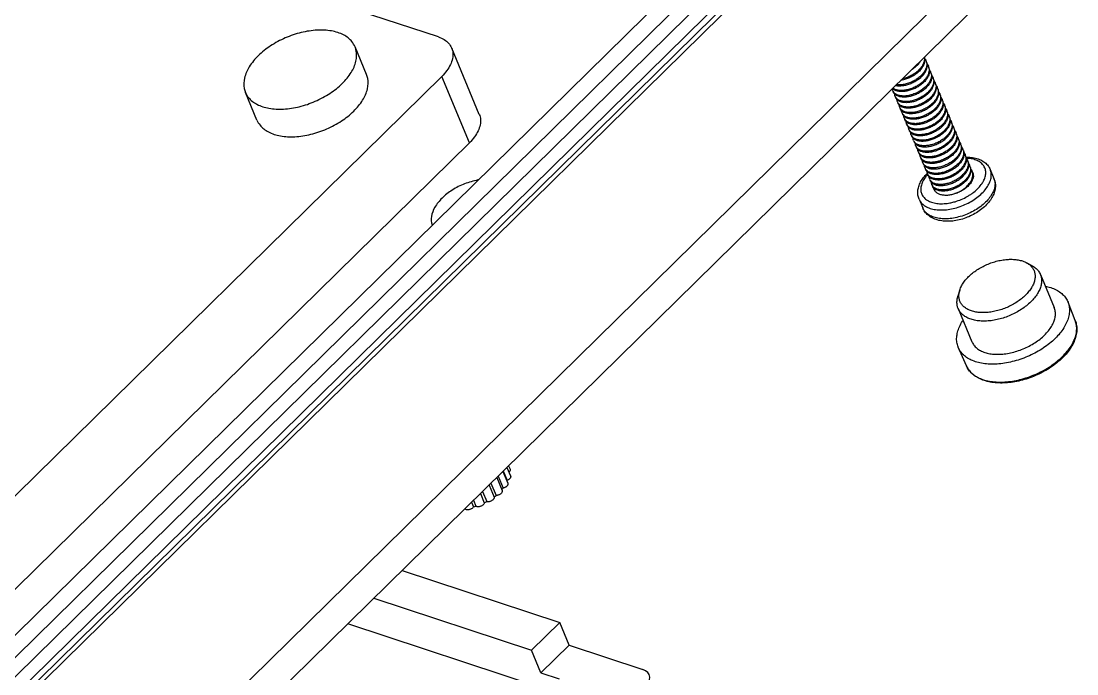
# Model space of a CAD drawing. Header units: millimetres. Extents: x 1786 to 2940, y -3417 to -1928.
# Drawn here: x 1978.8 to 2042.8, y -2858.8 to -2819.2 of the extents above; entities that cross this region are included whole.
import ezdxf

# ---------------------------------------------------------------- set-up
doc = ezdxf.new("R2010")
doc.units = ezdxf.units.MM

# ---------------------------------------------------------------- blocks, each defined once
blk = doc.blocks.new('*u7')
at = {"color": 7, "linetype": 'Continuous'}
for p, q in [((104.122, 35.539, 0), (-15.065, -81.684, 0)), ((105.253, 35.148, 0), (-13.91, -82.051, 0)), ((105.669, 34.239, 0), (-13.494, -82.96, 0)), ((-12.574, -83.264, 0), (106.59, 33.936, 0)), ((-12.4, -83.643, 0), (106.764, 33.557, 0)), ((107.088, 33.443, 0), (-12.067, -83.748, 0)), ((110.844, 23.586, 0), (-8.048, -93.346, 0)), ((67.854, 12.152, 0), (35.792, 22.735, 0)), ((110.773, 20.788, 0), (-8.119, -96.145, 0)), ((63.012, 9.619, 0), (62.237, 11.482, 0)), ((70.612, 6.926, 0), (68.751, 11.398, 0)), ((-7.853, -65.194, 0), (68.08, 9.488, 0)), ((69.941, 5.016, 0), (68.08, 9.488, 0)), ((55.626, 6.546, 0), (54.851, 8.41, 0)), ((98.477, 8.512, 0), (98.508, 8.438, 0)), ((98.632, 8.14, 0), (98.663, 8.065, 0)), ((98.787, 7.767, 0), (98.818, 7.693, 0)), ((98.942, 7.394, 0), (98.973, 7.32, 0)), ((99.097, 7.022, 0), (99.128, 6.947, 0)), ((99.252, 6.649, 0), (99.283, 6.575, 0)), ((99.407, 6.276, 0), (99.438, 6.202, 0)), ((99.562, 5.904, 0), (99.593, 5.829, 0)), ((-5.993, -69.666, 0), (69.941, 5.016, 0)), ((99.717, 5.531, 0), (99.748, 5.457, 0)), ((99.872, 5.158, 0), (99.903, 5.084, 0)), ((100.027, 4.786, 0), (100.058, 4.711, 0)), ((100.182, 4.413, 0), (100.213, 4.339, 0)), ((100.337, 4.04, 0), (100.368, 3.966, 0)), ((100.492, 3.668, 0), (100.523, 3.593, 0)), ((100.647, 3.295, 0), (100.678, 3.22, 0)), ((100.802, 2.922, 0), (100.833, 2.848, 0)), ((103.821, 3.085, 0), (103.864, 2.983, 0)), ((105.042, 3.211, 0), (105.29, 2.614, 0)), ((100.957, 2.55, 0), (100.988, 2.475, 0)), ((101.112, 2.177, 0), (101.144, 2.102, 0)), ((100.241, 1.213, 0), (100.489, 0.617, 0)), ((107.208, -2.959, 0), (107.466, -3.068, 0)), ((107.466, -3.068, 0), (107.84, -3.265, 0)), ((108.419, -3.866, 0), (109.349, -6.102, 0)), ((102.985, -4.932, 0), (102.861, -5.336, 0)), ((102.879, -6.17, 0), (103.809, -8.406, 0)), ((110.768, -6.984, 0), (110.284, -5.745, 0)), ((103.435, -10.034, 0), (102.898, -8.818, 0)), ((72.476, -16.878, 0), (72.718, -17.459, 0)), ((72.582, -16.774, 0), (72.679, -17.006, 0)), ((71.784, -17.559, 0), (72.15, -18.44, 0)), ((71.877, -17.468, 0), (72.213, -18.277, 0)), ((72.201, -17.149, 0), (72.535, -17.953, 0)), ((72.226, -17.124, 0), (72.489, -17.755, 0)), ((71.265, -18.069, 0), (71.602, -18.878, 0)), ((71.393, -17.944, 0), (71.737, -18.772, 0)), ((70.221, -19.096, 0), (70.387, -19.495, 0)), ((70.682, -18.642, 0), (70.945, -19.274, 0)), ((70.822, -18.505, 0), (71.108, -19.191, 0)), ((70.082, -19.232, 0), (70.213, -19.546, 0)), ((65.403, -23.834, 0), (76.036, -27.344, 0)), ((63.498, -25.708, 0), (74.131, -29.218, 0)), ((74.803, -31.741, 0), (61.746, -27.431, 0)), ((74.131, -29.218, 0), (76.036, -27.344, 0)), ((76.659, -28.865, 0), (76.036, -27.344, 0)), ((74.754, -30.739, 0), (76.659, -28.865, 0)), ((76.659, -28.865, 0), (81.623, -30.504, 0)), ((74.754, -30.739, 0), (74.131, -29.218, 0)), ((74.754, -30.739, 0), (75.983, -31.144, 0))]:
    blk.add_line(p, q, dxfattribs=at)
for centre, radius, start, end in [((100.052, 10.611, 0), 0.59, 6.10743, 17.96377), ((100.178, 10.314, 0), 0.587, 14.68069, 22.5344), ((100.178, 10.314, 0), 0.587, 10.62865, 14.68649), ((100.338, 9.943, 0), 0.582, 14.62184, 22.52018), ((100.362, 9.866, 0), 0.59, 6.08035, 22.50815), ((100.489, 9.568, 0), 0.587, 14.67925, 22.5344), ((100.488, 9.568, 0), 0.587, 10.62865, 14.68505), ((100.517, 9.493, 0), 0.59, 6.08035, 22.50815), ((100.644, 9.196, 0), 0.587, 14.6818, 22.5344), ((100.643, 9.196, 0), 0.587, 10.62865, 14.6876), ((100.671, 9.12, 0), 0.591, 6.04161, 22.49698), ((100.799, 8.823, 0), 0.587, 10.62865, 22.53438), ((100.83, 8.748, 0), 0.587, 7.08913, 22.54005), ((100.961, 8.454, 0), 0.579, 14.60245, 22.53905), ((100.98, 8.375, 0), 0.592, 6.00356, 22.47123), ((98.869, 8.675, 0), 0.425, 202.48236, 210.38121), ((98.867, 8.674, 0), 0.422, 210.41592, 213.09979), ((99.024, 8.302, 0), 0.425, 202.48236, 210.38121), ((99.022, 8.301, 0), 0.422, 210.41591, 213.09779), ((101.109, 8.078, 0), 0.587, 10.62864, 22.53438), ((101.135, 8.002, 0), 0.592, 6.00401, 22.46932), ((101.264, 7.705, 0), 0.587, 10.62864, 22.53438), ((101.29, 7.629, 0), 0.592, 6.00459, 22.46744), ((99.179, 7.93, 0), 0.425, 202.48236, 210.38121), ((99.177, 7.928, 0), 0.422, 210.41585, 213.08621), ((99.334, 7.557, 0), 0.425, 202.48236, 210.38121), ((99.332, 7.556, 0), 0.422, 210.4159, 213.09602), ((101.419, 7.332, 0), 0.587, 10.62863, 22.53436), ((101.446, 7.257, 0), 0.591, 7.16725, 22.46869), ((101.589, 6.965, 0), 0.571, 14.54567, 22.59574), ((99.49, 7.184, 0), 0.425, 202.48236, 210.38121), ((99.487, 7.183, 0), 0.422, 210.4159, 213.09602), ((99.645, 6.811, 0), 0.425, 202.48236, 210.38121), ((99.642, 6.81, 0), 0.422, 210.41581, 213.07873), ((101.6, 6.884, 0), 0.592, 6.00989, 22.45703), ((101.729, 6.587, 0), 0.587, 10.62863, 22.53435), ((101.755, 6.511, 0), 0.592, 6.01108, 22.45525), ((101.884, 6.214, 0), 0.587, 10.62863, 22.53435), ((99.8, 6.439, 0), 0.425, 202.48236, 210.38121), ((99.797, 6.438, 0), 0.422, 210.41574, 213.06642), ((99.955, 6.066, 0), 0.425, 202.48236, 210.38121), ((99.952, 6.065, 0), 0.422, 210.41573, 213.06374), ((101.911, 6.139, 0), 0.591, 6.01233, 22.45349), ((102.039, 5.842, 0), 0.587, 14.67925, 22.5344), ((102.039, 5.842, 0), 0.587, 10.62865, 14.68505), ((102.064, 5.766, 0), 0.593, 6.01043, 22.46568), ((102.194, 5.469, 0), 0.587, 14.62903, 22.51581), ((100.11, 5.693, 0), 0.425, 202.48236, 210.38121), ((100.107, 5.692, 0), 0.422, 210.41571, 213.06103), ((100.265, 5.321, 0), 0.425, 202.48236, 210.38121), ((100.262, 5.32, 0), 0.422, 210.4157, 213.0586), ((102.189, 5.468, 0), 0.592, 9.49958, 14.64021), ((102.222, 5.394, 0), 0.59, 6.06281, 22.47002), ((102.349, 5.096, 0), 0.587, 10.62862, 22.53435), ((102.377, 5.021, 0), 0.59, 6.07232, 22.4738), ((100.42, 4.948, 0), 0.425, 202.48236, 210.38121), ((100.417, 4.947, 0), 0.422, 210.41569, 213.05574), ((100.575, 4.575, 0), 0.425, 202.48236, 210.38121), ((100.572, 4.574, 0), 0.422, 210.41568, 213.05562), ((102.504, 4.724, 0), 0.587, 10.62863, 22.53435), ((102.532, 4.648, 0), 0.59, 6.08203, 22.47792), ((102.659, 4.351, 0), 0.587, 10.62863, 22.53435), ((100.73, 4.203, 0), 0.425, 202.48236, 210.38121), ((100.727, 4.202, 0), 0.422, 210.41569, 213.05587), ((100.885, 3.83, 0), 0.425, 202.48236, 210.38121), ((100.883, 3.829, 0), 0.422, 210.41569, 213.05652), ((102.815, 3.979, 0), 0.586, 14.6209, 22.50818), ((102.805, 3.976, 0), 0.596, 8.53499, 14.63454), ((102.844, 3.903, 0), 0.589, 6.12312, 22.49795), ((102.969, 3.606, 0), 0.587, 10.62863, 22.53436), ((101.04, 3.457, 0), 0.425, 202.48236, 210.38121), ((101.038, 3.456, 0), 0.422, 210.41572, 213.06271), ((101.23, 3.093, 0), 0.461, 180.71044, 188.662), ((101.207, 3.09, 0), 0.438, 188.74707, 197.35433), ((102.928, 0.803, 0), 3.03, 134.78685, 135.10936), ((101.205, 3.089, 0), 0.435, 197.34862, 202.50004), ((101.195, 3.085, 0), 0.425, 202.48236, 210.38121), ((102.675, 1.179, 0), 2.509, 137.63573, 137.82319), ((101.193, 3.084, 0), 0.422, 210.41573, 213.06374), ((103.124, 3.233, 0), 0.587, 10.62863, 22.53436), ((103.154, 3.158, 0), 0.588, 6.52929, 22.50434), ((101.35, 2.712, 0), 0.425, 202.48236, 210.38121), ((101.348, 2.711, 0), 0.422, 210.41574, 213.06516), ((101.505, 2.339, 0), 0.425, 202.48236, 210.38121), ((104.463, 2.269, 0), 0.896, 15.00291, 22.65808), ((101.503, 2.338, 0), 0.422, 210.4159, 213.09602), ((101.665, 1.969, 0), 0.431, 190.68998, 195.55925), ((106.579, -6.032, 0), 4.736, 314.52385, 314.73354), ((71.12, -17.318, 0), 1.437, 340.28378, 342.28664), ((70.254, -16.826, 0), 2.438, 320.21319, 323.47371), ((69.14, -15.517, 0), 4.168, 295.65926, 298.17405), ((69.506, -16.073, 0), 3.502, 306.76938, 309.59408), ((69.156, -15.591, 0), 4.093, 284.9573, 287.50269)]:
    blk.add_arc(centre, radius, start, end, dxfattribs=at)
blk.add_ellipse((80.671, -31.441, 0), major_axis=(1.385, 0.576), ratio=0.590017, start_param=-0.971733, end_param=0.598784, dxfattribs=at)
for points, start_tangent, end_tangent in [([(62.236, 11.481, 0), (62.028, 11.832, 0), (61.463, 12.284, 0), (60.652, 12.552, 0), (59.682, 12.606, 0), (58.607, 12.445, 0), (57.538, 12.083, 0), (56.543, 11.546, 0), (55.713, 10.88, 0)], (-0.38597, 0.922512), (-0.712957, -0.701208)), ([(67.854, 12.152, 0), (68.244, 11.972, 0), (68.542, 11.725, 0), (68.741, 11.421, 0), (68.751, 11.398, 0)], (0.950338, -0.311221), (0.383213, -0.92366)), ([(61.375, 9.011, 0), (61.975, 9.752, 0), (62.299, 10.512, 0), (62.317, 11.22, 0), (62.236, 11.481, 0)], (0.712957, 0.701208), (-0.38597, 0.922512)), ([(68.751, 11.398, 0), (68.831, 11.071, 0), (68.803, 10.687, 0), (68.664, 10.285, 0), (68.421, 9.88, 0), (68.08, 9.488, 0)], (0.383213, -0.92366), (-0.710563, -0.703634)), ([(55.713, 10.88, 0), (55.113, 10.139, 0), (54.789, 9.38, 0), (54.771, 8.672, 0), (54.852, 8.41, 0)], (-0.712957, -0.701208), (0.38597, -0.922512)), ([(100.602, 10.783, 0), (100.606, 10.597, 0), (100.553, 10.389, 0), (100.443, 10.178, 0), (100.282, 9.974, 0)], (0.165164, -0.986266), (-0.679918, -0.733288)), ([(100.313, 9.899, 0), (100.474, 10.103, 0), (100.585, 10.318, 0), (100.638, 10.529, 0), (100.638, 10.674, 0)], (0.679918, 0.733288), (-0.107632, 0.994191)), ([(100.638, 10.678, 0), (100.691, 10.6, 0), (100.721, 10.539, 0)], (0.620917, -0.783876), (0.383376, -0.923592)), ([(100.282, 9.974, 0), (100.077, 9.783, 0), (99.838, 9.616, 0), (99.574, 9.477, 0), (99.297, 9.373, 0), (99.127, 9.328, 0)], (-0.679918, -0.733288), (-0.976523, -0.215411)), ([(100.158, 10.272, 0), (99.954, 10.082, 0), (99.727, 9.922, 0)], (-0.679918, -0.733288), (-0.85099, -0.525182)), ([(100.158, 10.272, 0), (100.319, 10.476, 0), (100.355, 10.535, 0)], (0.679918, 0.733288), (0.500816, 0.865554)), ([(100.755, 10.422, 0), (100.761, 10.225, 0), (100.708, 10.016, 0), (100.598, 9.806, 0), (100.437, 9.601, 0)], (0.184409, -0.98285), (-0.679918, -0.733288)), ([(100.468, 9.526, 0), (100.634, 9.738, 0), (100.745, 9.959, 0), (100.795, 10.177, 0), (100.792, 10.311, 0)], (0.679918, 0.733288), (-0.123092, 0.992395)), ([(100.901, 10.09, 0), (100.917, 10.008, 0), (100.911, 9.819, 0), (100.854, 9.621, 0), (100.746, 9.422, 0), (100.592, 9.228, 0)], (0.252918, -0.967488), (-0.679918, -0.733288)), ([(100.792, 10.311, 0), (100.78, 10.378, 0), (100.752, 10.464, 0)], (-0.123092, 0.992395), (-0.384377, 0.923176)), ([(100.788, 10.312, 0), (100.869, 10.181, 0), (100.876, 10.166, 0)], (0.631428, -0.775434), (0.38352, -0.923532)), ([(62.15, 7.148, 0), (62.75, 7.89, 0), (63.073, 8.647, 0), (63.092, 9.358, 0), (63.011, 9.618, 0)], (0.712957, 0.701208), (-0.385992, 0.922502)), ([(100.468, 9.526, 0), (100.262, 9.335, 0), (100.016, 9.164, 0), (99.747, 9.024, 0), (99.472, 8.922, 0), (99.199, 8.859, 0), (98.933, 8.836, 0), (98.692, 8.854, 0), (98.651, 8.862, 0)], (-0.679918, -0.733288), (-0.977545, 0.210729)), ([(100.437, 9.601, 0), (100.232, 9.411, 0), (99.993, 9.243, 0), (99.729, 9.104, 0), (99.452, 9, 0), (99.176, 8.935, 0), (98.911, 8.91, 0), (98.71, 8.921, 0)], (-0.679918, -0.733288), (-0.991393, 0.130921)), ([(100.313, 9.899, 0), (100.108, 9.708, 0), (99.863, 9.538, 0), (99.594, 9.398, 0), (99.319, 9.296, 0), (99.047, 9.232, 0), (99.022, 9.228, 0)], (-0.679918, -0.733288), (-0.988901, -0.148577)), ([(100.948, 9.928, 0), (100.947, 9.778, 0), (100.894, 9.569, 0), (100.784, 9.358, 0), (100.623, 9.154, 0)], (0.107079, -0.994251), (-0.679918, -0.733288)), ([(101.066, 9.677, 0), (101.071, 9.479, 0), (101.018, 9.271, 0), (100.908, 9.06, 0), (100.748, 8.856, 0)], (0.184409, -0.98285), (-0.679918, -0.733288)), ([(101.103, 9.556, 0), (101.102, 9.405, 0), (101.049, 9.197, 0), (100.939, 8.986, 0), (100.779, 8.781, 0)], (0.107079, -0.994251), (-0.679918, -0.733288)), ([(101.221, 9.304, 0), (101.226, 9.107, 0), (101.173, 8.898, 0), (101.063, 8.688, 0), (100.903, 8.483, 0)], (0.184409, -0.98285), (-0.679918, -0.733288)), ([(100.949, 9.932, 0), (101.001, 9.855, 0), (101.031, 9.793, 0)], (0.620367, -0.784312), (0.383376, -0.923592)), ([(101.104, 9.56, 0), (101.156, 9.482, 0), (101.186, 9.421, 0)], (0.620367, -0.784312), (0.383376, -0.923592)), ([(54.852, 8.41, 0), (55.059, 8.06, 0), (55.625, 7.608, 0), (56.436, 7.34, 0), (57.406, 7.286, 0), (58.481, 7.447, 0), (59.55, 7.808, 0), (60.545, 8.346, 0), (61.375, 9.011, 0)], (0.38597, -0.922512), (0.712957, 0.701208)), ([(98.477, 8.512, 0), (98.449, 8.613, 0), (98.444, 8.668, 0)], (-0.382784, 0.923838), (-0.032637, 0.999467)), ([(100.623, 9.154, 0), (100.417, 8.963, 0), (100.172, 8.791, 0), (99.902, 8.652, 0), (99.628, 8.55, 0), (99.353, 8.486, 0), (99.087, 8.463, 0), (98.846, 8.482, 0), (98.644, 8.54, 0), (98.486, 8.635, 0), (98.45, 8.667, 0)], (-0.679918, -0.733288), (-0.705842, 0.70837)), ([(100.592, 9.228, 0), (100.388, 9.038, 0), (100.148, 8.87, 0), (99.884, 8.732, 0), (99.607, 8.627, 0), (99.331, 8.562, 0), (99.066, 8.537, 0), (98.826, 8.554, 0), (98.62, 8.612, 0), (98.476, 8.692, 0)], (-0.679918, -0.733288), (-0.799959, 0.600055)), ([(100.748, 8.856, 0), (100.543, 8.665, 0), (100.303, 8.498, 0), (100.039, 8.359, 0), (99.762, 8.255, 0), (99.486, 8.189, 0), (99.221, 8.165, 0), (98.981, 8.182, 0), (98.775, 8.239, 0), (98.614, 8.333, 0), (98.513, 8.443, 0)], (-0.679918, -0.733288), (-0.545994, 0.837789)), ([(100.779, 8.781, 0), (100.572, 8.59, 0), (100.327, 8.419, 0), (100.057, 8.279, 0), (99.783, 8.177, 0), (99.508, 8.113, 0), (99.241, 8.09, 0), (99, 8.109, 0), (98.799, 8.168, 0), (98.64, 8.262, 0), (98.601, 8.298, 0)], (-0.679918, -0.733288), (-0.698284, 0.715821)), ([(100.934, 8.408, 0), (101.093, 8.61, 0), (101.203, 8.821, 0), (101.257, 9.03, 0), (101.258, 9.182, 0)], (0.679918, 0.733288), (-0.106291, 0.994335)), ([(101.376, 8.931, 0), (101.381, 8.734, 0), (101.328, 8.526, 0), (101.218, 8.315, 0), (101.058, 8.11, 0)], (0.184409, -0.98285), (-0.679918, -0.733288)), ([(101.089, 8.036, 0), (101.251, 8.242, 0), (101.36, 8.455, 0), (101.413, 8.666, 0), (101.412, 8.821, 0)], (0.679918, 0.733288), (-0.124357, 0.992238)), ([(101.521, 8.599, 0), (101.538, 8.508, 0), (101.53, 8.32, 0), (101.472, 8.125, 0), (101.364, 7.928, 0), (101.213, 7.738, 0)], (0.252669, -0.967553), (-0.679918, -0.733288)), ([(101.259, 9.187, 0), (101.311, 9.109, 0), (101.341, 9.048, 0)], (0.619579, -0.784934), (0.383376, -0.923592)), ([(101.408, 8.821, 0), (101.494, 8.68, 0), (101.496, 8.675, 0)], (0.630941, -0.77583), (0.383894, -0.923377)), ([(98.601, 8.298, 0), (98.532, 8.389, 0), (98.508, 8.438, 0)], (-0.698284, 0.715821), (-0.382727, 0.923862)), ([(98.632, 8.14, 0), (98.604, 8.241, 0), (98.599, 8.303, 0)], (-0.382784, 0.923838), (-0.01694, 0.999857)), ([(98.756, 7.926, 0), (98.687, 8.017, 0), (98.663, 8.065, 0)], (-0.698289, 0.715816), (-0.382661, 0.923889)), ([(100.903, 8.483, 0), (100.698, 8.293, 0), (100.458, 8.125, 0), (100.194, 7.986, 0), (99.917, 7.882, 0), (99.641, 7.817, 0), (99.376, 7.792, 0), (99.136, 7.809, 0), (98.93, 7.866, 0), (98.769, 7.961, 0), (98.668, 8.071, 0)], (-0.679918, -0.733288), (-0.545965, 0.837808)), ([(98.787, 7.767, 0), (98.759, 7.868, 0), (98.754, 7.93, 0)], (-0.382784, 0.923838), (-0.016991, 0.999856)), ([(100.934, 8.408, 0), (100.728, 8.217, 0), (100.482, 8.046, 0), (100.213, 7.906, 0), (99.938, 7.804, 0), (99.663, 7.741, 0), (99.395, 7.717, 0), (99.154, 7.737, 0), (98.953, 7.795, 0), (98.795, 7.89, 0), (98.756, 7.926, 0)], (-0.679918, -0.733288), (-0.698289, 0.715816)), ([(101.058, 8.11, 0), (100.853, 7.92, 0), (100.613, 7.752, 0), (100.349, 7.614, 0), (100.072, 7.509, 0), (99.796, 7.444, 0), (99.531, 7.419, 0), (99.291, 7.436, 0), (99.085, 7.494, 0), (98.924, 7.588, 0), (98.823, 7.698, 0)], (-0.679918, -0.733288), (-0.545797, 0.837918)), ([(101.089, 8.036, 0), (100.883, 7.845, 0), (100.638, 7.674, 0), (100.37, 7.535, 0), (100.096, 7.433, 0), (99.817, 7.368, 0), (99.548, 7.345, 0), (99.306, 7.365, 0), (99.106, 7.424, 0), (98.949, 7.518, 0), (98.911, 7.553, 0)], (-0.679918, -0.733288), (-0.698249, 0.715855)), ([(101.244, 7.663, 0), (101.403, 7.865, 0), (101.512, 8.073, 0), (101.567, 8.281, 0), (101.569, 8.436, 0)], (0.679918, 0.733288), (-0.105505, 0.994419)), ([(101.686, 8.186, 0), (101.691, 7.989, 0), (101.638, 7.78, 0), (101.529, 7.57, 0), (101.368, 7.365, 0)], (0.184409, -0.98285), (-0.679918, -0.733288)), ([(101.724, 8.064, 0), (101.722, 7.908, 0), (101.667, 7.701, 0), (101.558, 7.493, 0), (101.399, 7.29, 0)], (0.105513, -0.994418), (-0.679918, -0.733288)), ([(101.57, 8.441, 0), (101.621, 8.364, 0), (101.651, 8.303, 0)], (0.618784, -0.785561), (0.383376, -0.923592)), ([(101.725, 8.068, 0), (101.776, 7.991, 0), (101.806, 7.93, 0)], (0.61879, -0.785556), (0.383376, -0.923592)), ([(55.627, 6.547, 0), (55.833, 6.199, 0), (56.403, 5.743, 0), (57.208, 5.477, 0), (58.185, 5.422, 0), (59.253, 5.583, 0), (60.327, 5.946, 0), (61.32, 6.482, 0), (62.15, 7.148, 0)], (0.385992, -0.922502), (0.712957, 0.701208)), ([(98.911, 7.553, 0), (98.841, 7.646, 0), (98.818, 7.693, 0)], (-0.698249, 0.715855), (-0.382349, 0.924018)), ([(98.942, 7.394, 0), (98.914, 7.495, 0), (98.909, 7.557, 0)], (-0.382784, 0.923838), (-0.017073, 0.999854)), ([(99.066, 7.181, 0), (98.999, 7.268, 0), (98.973, 7.32, 0)], (-0.697797, 0.716295), (-0.382784, 0.923838)), ([(101.213, 7.738, 0), (101.008, 7.547, 0), (100.768, 7.38, 0), (100.504, 7.241, 0), (100.227, 7.137, 0), (99.951, 7.071, 0), (99.686, 7.047, 0), (99.446, 7.064, 0), (99.24, 7.121, 0), (99.079, 7.215, 0), (98.979, 7.325, 0)], (-0.679918, -0.733288), (-0.545939, 0.837825)), ([(99.097, 7.022, 0), (99.069, 7.123, 0), (99.064, 7.185, 0)], (-0.382784, 0.923838), (-0.015687, 0.999877)), ([(101.244, 7.663, 0), (101.039, 7.473, 0), (100.799, 7.305, 0), (100.535, 7.166, 0), (100.258, 7.062, 0), (99.982, 6.997, 0), (99.717, 6.972, 0), (99.477, 6.989, 0), (99.271, 7.046, 0), (99.11, 7.141, 0), (99.066, 7.181, 0)], (-0.679918, -0.733288), (-0.697797, 0.716295)), ([(101.368, 7.365, 0), (101.163, 7.175, 0), (100.923, 7.007, 0), (100.659, 6.868, 0), (100.382, 6.764, 0), (100.106, 6.699, 0), (99.841, 6.674, 0), (99.601, 6.691, 0), (99.395, 6.748, 0), (99.234, 6.843, 0), (99.134, 6.953, 0)], (-0.679918, -0.733288), (-0.545939, 0.837825)), ([(101.399, 7.29, 0), (101.194, 7.1, 0), (100.954, 6.932, 0), (100.69, 6.794, 0), (100.413, 6.69, 0), (100.137, 6.624, 0), (99.872, 6.6, 0), (99.632, 6.617, 0), (99.426, 6.674, 0), (99.265, 6.768, 0), (99.221, 6.808, 0)], (-0.679918, -0.733288), (-0.697797, 0.716295)), ([(101.841, 7.813, 0), (101.846, 7.616, 0), (101.793, 7.408, 0), (101.684, 7.197, 0), (101.523, 6.992, 0)], (0.184409, -0.98285), (-0.679918, -0.733288)), ([(101.879, 7.691, 0), (101.877, 7.535, 0), (101.822, 7.329, 0), (101.713, 7.12, 0), (101.554, 6.918, 0)], (0.105523, -0.994417), (-0.679918, -0.733288)), ([(101.996, 7.441, 0), (102.001, 7.243, 0), (101.948, 7.035, 0), (101.839, 6.824, 0), (101.678, 6.62, 0)], (0.184409, -0.98285), (-0.679918, -0.733288)), ([(102.032, 7.331, 0), (102.032, 7.163, 0), (101.978, 6.958, 0), (101.869, 6.748, 0), (101.709, 6.545, 0)], (0.125223, -0.992129), (-0.679918, -0.733288)), ([(101.88, 7.695, 0), (101.931, 7.619, 0), (101.961, 7.557, 0)], (0.618799, -0.785549), (0.383376, -0.923592)), ([(102.029, 7.33, 0), (102.116, 7.185, 0)], (0.630362, -0.776301), (0.384287, -0.923214)), ([(70.612, 6.926, 0), (70.691, 6.599, 0), (70.664, 6.215, 0), (70.525, 5.813, 0), (70.281, 5.408, 0), (69.941, 5.016, 0)], (0.383213, -0.92366), (-0.710563, -0.703634)), ([(99.221, 6.808, 0), (99.154, 6.895, 0), (99.128, 6.947, 0)], (-0.697797, 0.716295), (-0.382784, 0.923838)), ([(99.252, 6.649, 0), (99.224, 6.75, 0), (99.219, 6.813, 0)], (-0.382784, 0.923838), (-0.015687, 0.999877)), ([(99.376, 6.435, 0), (99.306, 6.528, 0), (99.283, 6.575, 0)], (-0.697991, 0.716106), (-0.382218, 0.924072)), ([(101.523, 6.992, 0), (101.318, 6.802, 0), (101.078, 6.634, 0), (100.814, 6.496, 0), (100.537, 6.391, 0), (100.261, 6.326, 0), (99.996, 6.301, 0), (99.756, 6.318, 0), (99.55, 6.376, 0), (99.389, 6.47, 0), (99.289, 6.58, 0)], (-0.679918, -0.733288), (-0.545688, 0.837989)), ([(99.407, 6.276, 0), (99.379, 6.377, 0), (99.374, 6.44, 0)], (-0.382784, 0.923838), (-0.016489, 0.999864)), ([(101.554, 6.918, 0), (101.348, 6.727, 0), (101.105, 6.557, 0), (100.839, 6.418, 0), (100.566, 6.316, 0), (100.287, 6.251, 0), (100.017, 6.227, 0), (99.775, 6.246, 0), (99.574, 6.304, 0), (99.415, 6.399, 0), (99.376, 6.435, 0)], (-0.679918, -0.733288), (-0.697991, 0.716106)), ([(101.678, 6.62, 0), (101.473, 6.429, 0), (101.233, 6.262, 0), (100.969, 6.123, 0), (100.692, 6.019, 0), (100.416, 5.953, 0), (100.151, 5.929, 0), (99.911, 5.946, 0), (99.705, 6.003, 0), (99.544, 6.097, 0), (99.444, 6.207, 0)], (-0.679918, -0.733288), (-0.545509, 0.838105)), ([(101.709, 6.545, 0), (101.504, 6.355, 0), (101.263, 6.187, 0), (101.001, 6.049, 0), (100.729, 5.946, 0), (100.45, 5.879, 0), (100.18, 5.854, 0), (99.937, 5.872, 0), (99.734, 5.929, 0), (99.572, 6.025, 0), (99.531, 6.063, 0)], (-0.679918, -0.733288), (-0.697638, 0.716451)), ([(102.142, 7.109, 0), (102.159, 7.009, 0), (102.149, 6.823, 0), (102.09, 6.63, 0), (101.983, 6.435, 0), (101.833, 6.247, 0)], (0.252347, -0.967637), (-0.679918, -0.733288)), ([(102.189, 6.946, 0), (102.187, 6.791, 0), (102.133, 6.586, 0), (102.024, 6.376, 0), (101.864, 6.172, 0)], (0.105631, -0.994405), (-0.679918, -0.733288)), ([(102.306, 6.695, 0), (102.311, 6.498, 0), (102.258, 6.29, 0), (102.149, 6.079, 0), (101.988, 5.874, 0)], (0.184409, -0.98285), (-0.679918, -0.733288)), ([(102.344, 6.573, 0), (102.342, 6.419, 0), (102.288, 6.213, 0), (102.179, 6.003, 0), (102.019, 5.8, 0)], (0.105657, -0.994403), (-0.679918, -0.733288)), ([(102.19, 6.95, 0), (102.241, 6.873, 0), (102.271, 6.812, 0)], (0.618898, -0.785471), (0.383376, -0.923592)), ([(102.345, 6.577, 0), (102.396, 6.501, 0), (102.426, 6.439, 0)], (0.618922, -0.785452), (0.383376, -0.923592)), ([(99.531, 6.063, 0), (99.462, 6.154, 0), (99.438, 6.202, 0)], (-0.697638, 0.716451), (-0.382019, 0.924154)), ([(99.562, 5.904, 0), (99.534, 6.005, 0), (99.529, 6.067, 0)], (-0.382784, 0.923838), (-0.015671, 0.999877)), ([(99.686, 5.69, 0), (99.617, 5.781, 0), (99.593, 5.829, 0)], (-0.697571, 0.716515), (-0.381978, 0.924171)), ([(101.833, 6.247, 0), (101.628, 6.057, 0), (101.388, 5.889, 0), (101.124, 5.75, 0), (100.847, 5.646, 0), (100.571, 5.581, 0), (100.307, 5.556, 0), (100.066, 5.573, 0), (99.861, 5.63, 0), (99.699, 5.725, 0), (99.599, 5.835, 0)], (-0.679918, -0.733288), (-0.54547, 0.838131)), ([(99.717, 5.531, 0), (99.689, 5.632, 0), (99.684, 5.695, 0)], (-0.382784, 0.923838), (-0.015515, 0.99988)), ([(101.864, 6.172, 0), (101.66, 5.983, 0), (101.419, 5.814, 0), (101.158, 5.677, 0), (100.885, 5.574, 0), (100.606, 5.507, 0), (100.336, 5.482, 0), (100.093, 5.499, 0), (99.89, 5.556, 0), (99.728, 5.652, 0), (99.686, 5.69, 0)], (-0.679918, -0.733288), (-0.697571, 0.716515)), ([(101.988, 5.874, 0), (101.783, 5.684, 0), (101.543, 5.516, 0), (101.279, 5.377, 0), (101.002, 5.273, 0), (100.726, 5.208, 0), (100.462, 5.183, 0), (100.221, 5.2, 0), (100.016, 5.258, 0), (99.854, 5.352, 0), (99.754, 5.462, 0)], (-0.679918, -0.733288), (-0.54543, 0.838156)), ([(102.019, 5.8, 0), (101.815, 5.61, 0), (101.575, 5.442, 0), (101.314, 5.305, 0), (101.042, 5.201, 0), (100.763, 5.134, 0), (100.493, 5.109, 0), (100.25, 5.126, 0), (100.046, 5.183, 0), (99.883, 5.279, 0), (99.841, 5.318, 0)], (-0.679918, -0.733288), (-0.697508, 0.716577)), ([(102.461, 6.323, 0), (102.466, 6.125, 0), (102.413, 5.917, 0), (102.304, 5.706, 0), (102.143, 5.502, 0)], (0.184409, -0.98285), (-0.679918, -0.733288)), ([(102.174, 5.427, 0), (102.334, 5.63, 0), (102.444, 5.841, 0), (102.497, 6.046, 0), (102.499, 6.201, 0)], (0.679918, 0.733288), (-0.105684, 0.9944)), ([(102.616, 5.95, 0), (102.622, 5.753, 0), (102.568, 5.544, 0), (102.459, 5.334, 0), (102.298, 5.129, 0)], (0.184409, -0.98285), (-0.679918, -0.733288)), ([(102.654, 5.828, 0), (102.651, 5.669, 0), (102.597, 5.463, 0), (102.488, 5.256, 0), (102.329, 5.054, 0)], (0.105508, -0.994418), (-0.679918, -0.733288)), ([(102.5, 6.205, 0), (102.551, 6.128, 0), (102.581, 6.067, 0)], (0.618948, -0.785432), (0.383376, -0.923592)), ([(102.655, 5.832, 0), (102.713, 5.742, 0), (102.736, 5.694, 0)], (0.618223, -0.786003), (0.383192, -0.923669)), ([(99.841, 5.318, 0), (99.772, 5.408, 0), (99.748, 5.457, 0)], (-0.697508, 0.716577), (-0.381937, 0.924188)), ([(99.872, 5.158, 0), (99.844, 5.259, 0), (99.839, 5.322, 0)], (-0.382784, 0.923838), (-0.015366, 0.999882)), ([(99.903, 5.084, 0), (99.927, 5.035, 0), (99.996, 4.945, 0)], (0.381906, -0.924201), (0.697446, -0.716638)), ([(102.143, 5.502, 0), (101.938, 5.311, 0), (101.698, 5.144, 0), (101.434, 5.005, 0), (101.158, 4.901, 0), (100.881, 4.835, 0), (100.617, 4.811, 0), (100.376, 4.828, 0), (100.171, 4.885, 0), (100.009, 4.979, 0), (99.909, 5.089, 0)], (-0.679918, -0.733288), (-0.545395, 0.838179)), ([(99.996, 4.945, 0), (100.039, 4.905, 0), (100.203, 4.81, 0), (100.406, 4.753, 0), (100.65, 4.736, 0), (100.92, 4.762, 0), (101.198, 4.829, 0), (101.471, 4.933, 0), (101.731, 5.07, 0), (101.97, 5.238, 0), (102.174, 5.427, 0)], (0.697446, -0.716638), (0.679918, 0.733288)), ([(102.298, 5.129, 0), (102.093, 4.939, 0), (101.853, 4.771, 0), (101.589, 4.632, 0), (101.313, 4.528, 0), (101.036, 4.463, 0), (100.772, 4.438, 0), (100.531, 4.455, 0), (100.326, 4.512, 0), (100.164, 4.607, 0), (100.064, 4.717, 0)], (-0.679918, -0.733288), (-0.545353, 0.838206)), ([(102.329, 5.054, 0), (102.126, 4.866, 0), (101.888, 4.699, 0), (101.628, 4.561, 0), (101.354, 4.457, 0), (101.077, 4.39, 0), (100.809, 4.364, 0), (100.568, 4.38, 0), (100.363, 4.435, 0), (100.198, 4.529, 0), (100.151, 4.572, 0)], (-0.679918, -0.733288), (-0.69717, 0.716906)), ([(102.773, 5.566, 0), (102.775, 5.371, 0), (102.721, 5.165, 0), (102.612, 4.958, 0), (102.453, 4.756, 0)], (0.165027, -0.986289), (-0.679918, -0.733288)), ([(102.809, 5.456, 0), (102.808, 5.307, 0), (102.755, 5.099, 0), (102.645, 4.886, 0), (102.484, 4.682, 0)], (0.10674, -0.994287), (-0.679918, -0.733288)), ([(102.926, 5.205, 0), (102.932, 5.007, 0), (102.878, 4.799, 0), (102.769, 4.588, 0), (102.608, 4.384, 0)], (0.184409, -0.98285), (-0.679918, -0.733288)), ([(102.964, 5.083, 0), (102.963, 4.936, 0), (102.91, 4.727, 0), (102.8, 4.514, 0), (102.639, 4.309, 0)], (0.106943, -0.994265), (-0.679918, -0.733288)), ([(102.809, 5.46, 0), (102.861, 5.383, 0), (102.891, 5.321, 0)], (0.62, -0.784601), (0.383376, -0.923592)), ([(102.964, 5.087, 0), (103.016, 5.01, 0), (103.046, 4.949, 0)], (0.620202, -0.784443), (0.383376, -0.923592)), ([(100.027, 4.786, 0), (99.999, 4.887, 0), (99.994, 4.95, 0)], (-0.382784, 0.923838), (-0.015211, 0.999884)), ([(100.151, 4.572, 0), (100.085, 4.659, 0), (100.058, 4.712, 0)], (-0.69717, 0.716906), (-0.382039, 0.924146)), ([(100.182, 4.413, 0), (100.154, 4.514, 0), (100.149, 4.577, 0)], (-0.382784, 0.923838), (-0.01432, 0.999897)), ([(100.306, 4.2, 0), (100.24, 4.285, 0), (100.213, 4.339, 0)], (-0.69713, 0.716945), (-0.382083, 0.924128)), ([(102.453, 4.756, 0), (102.248, 4.566, 0), (102.008, 4.398, 0), (101.744, 4.259, 0), (101.468, 4.155, 0), (101.191, 4.09, 0), (100.927, 4.065, 0), (100.686, 4.082, 0), (100.481, 4.14, 0), (100.319, 4.234, 0), (100.219, 4.344, 0)], (-0.679918, -0.733288), (-0.545351, 0.838208)), ([(102.484, 4.682, 0), (102.281, 4.493, 0), (102.044, 4.326, 0), (101.783, 4.188, 0), (101.51, 4.084, 0), (101.232, 4.017, 0), (100.964, 3.991, 0), (100.724, 4.007, 0), (100.52, 4.062, 0), (100.354, 4.156, 0), (100.306, 4.2, 0)], (-0.679918, -0.733288), (-0.69713, 0.716945)), ([(102.608, 4.384, 0), (102.403, 4.193, 0), (102.163, 4.026, 0), (101.899, 3.887, 0), (101.623, 3.783, 0), (101.346, 3.717, 0), (101.082, 3.693, 0), (100.841, 3.71, 0), (100.636, 3.767, 0), (100.474, 3.861, 0), (100.374, 3.971, 0)], (-0.679918, -0.733288), (-0.545355, 0.838205)), ([(102.639, 4.309, 0), (102.436, 4.121, 0), (102.199, 3.954, 0), (101.938, 3.816, 0), (101.665, 3.712, 0), (101.388, 3.644, 0), (101.12, 3.618, 0), (100.881, 3.634, 0), (100.676, 3.689, 0), (100.51, 3.783, 0), (100.461, 3.827, 0)], (-0.679918, -0.733288), (-0.697095, 0.716979)), ([(103.081, 4.832, 0), (103.087, 4.635, 0), (103.033, 4.426, 0), (102.924, 4.216, 0), (102.763, 4.011, 0)], (0.184409, -0.98285), (-0.679918, -0.733288)), ([(102.794, 3.936, 0), (102.955, 4.141, 0), (103.066, 4.355, 0), (103.118, 4.564, 0), (103.119, 4.711, 0)], (0.679918, 0.733288), (-0.10715, 0.994243)), ([(103.236, 4.459, 0), (103.242, 4.262, 0), (103.188, 4.054, 0), (103.079, 3.843, 0), (102.918, 3.638, 0)], (0.184409, -0.98285), (-0.679918, -0.733288)), ([(103.273, 4.344, 0), (103.276, 4.223, 0), (103.229, 4.004, 0), (103.116, 3.778, 0), (102.949, 3.564, 0)], (0.117007, -0.993131), (-0.679918, -0.733288)), ([(103.119, 4.715, 0), (103.171, 4.637, 0), (103.201, 4.576, 0)], (0.620407, -0.78428), (0.383376, -0.923592)), ([(103.232, 4.501, 0), (103.258, 4.424, 0), (103.273, 4.344, 0)], (0.384125, -0.923281), (0.117007, -0.993131)), ([(103.27, 4.347, 0), (103.339, 4.241, 0), (103.356, 4.203, 0)], (0.628022, -0.778195), (0.383162, -0.923681)), ([(100.337, 4.04, 0), (100.309, 4.141, 0), (100.304, 4.205, 0)], (-0.382784, 0.923838), (-0.014171, 0.9999)), ([(100.461, 3.827, 0), (100.396, 3.912, 0), (100.368, 3.966, 0)], (-0.697095, 0.716979), (-0.382135, 0.924107)), ([(100.492, 3.668, 0), (100.464, 3.769, 0), (100.459, 3.832, 0)], (-0.382784, 0.923838), (-0.014035, 0.999902)), ([(100.523, 3.593, 0), (100.551, 3.538, 0), (100.616, 3.454, 0)], (0.382196, -0.924081), (0.697065, -0.717008)), ([(102.763, 4.011, 0), (102.558, 3.821, 0), (102.318, 3.653, 0), (102.054, 3.514, 0), (101.778, 3.41, 0), (101.501, 3.345, 0), (101.237, 3.32, 0), (100.996, 3.337, 0), (100.791, 3.394, 0), (100.629, 3.489, 0), (100.529, 3.599, 0)], (-0.679918, -0.733288), (-0.545365, 0.838199)), ([(100.616, 3.454, 0), (100.666, 3.409, 0), (100.832, 3.316, 0), (101.037, 3.261, 0), (101.276, 3.246, 0), (101.543, 3.272, 0), (101.82, 3.339, 0), (102.093, 3.443, 0), (102.355, 3.582, 0), (102.591, 3.748, 0), (102.794, 3.936, 0)], (0.697065, -0.717008), (0.679918, 0.733288)), ([(102.918, 3.638, 0), (102.713, 3.448, 0), (102.473, 3.28, 0), (102.209, 3.141, 0), (101.933, 3.037, 0), (101.656, 2.972, 0), (101.392, 2.947, 0), (101.151, 2.964, 0), (100.946, 3.022, 0), (100.784, 3.116, 0), (100.684, 3.226, 0)], (-0.679918, -0.733288), (-0.545455, 0.83814)), ([(102.949, 3.564, 0), (102.747, 3.376, 0), (102.51, 3.209, 0), (102.247, 3.07, 0), (101.973, 2.966, 0), (101.698, 2.899, 0), (101.433, 2.873, 0), (101.195, 2.888, 0), (100.989, 2.942, 0), (100.921, 2.973, 0)], (-0.679918, -0.733288), (-0.889413, 0.457105)), ([(103.395, 4.065, 0), (103.394, 3.872, 0), (103.339, 3.669, 0), (103.23, 3.464, 0), (103.073, 3.265, 0)], (0.148446, -0.988921), (-0.679918, -0.733288)), ([(103.429, 3.966, 0), (103.429, 3.823, 0), (103.377, 3.612, 0), (103.265, 3.396, 0), (103.104, 3.191, 0)], (0.108047, -0.994146), (-0.679918, -0.733288)), ([(103.546, 3.714, 0), (103.552, 3.517, 0), (103.499, 3.308, 0), (103.389, 3.098, 0), (103.228, 2.893, 0)], (0.184409, -0.98285), (-0.679918, -0.733288)), ([(103.584, 3.593, 0), (103.584, 3.451, 0), (103.532, 3.239, 0), (103.421, 3.024, 0), (103.259, 2.818, 0)], (0.108087, -0.994141), (-0.679918, -0.733288)), ([(103.415, 4.045, 0), (103.657, 4.037, 0), (104.049, 3.975, 0), (104.395, 3.854, 0), (104.679, 3.68, 0), (104.896, 3.463, 0), (105.042, 3.211, 0)], (0.999969, 0.007931), (0.384095, -0.923294)), ([(104.488, 2.272, 0), (104.611, 2.489, 0), (104.713, 2.787, 0), (104.732, 3.071, 0), (104.667, 3.331, 0), (104.52, 3.557, 0), (104.298, 3.739, 0), (104.009, 3.872, 0), (103.663, 3.949, 0), (103.427, 3.968, 0)], (0.552462, 0.833538), (-0.999527, 0.03076)), ([(103.429, 3.97, 0), (103.481, 3.892, 0), (103.511, 3.831, 0)], (0.621304, -0.78357), (0.383376, -0.923592)), ([(103.542, 3.756, 0), (103.576, 3.646, 0), (103.584, 3.593, 0)], (0.383071, -0.923719), (0.108087, -0.994141)), ([(103.584, 3.598, 0), (103.637, 3.519, 0), (103.666, 3.458, 0)], (0.621346, -0.783536), (0.383376, -0.923592)), ([(100.241, 1.213, 0), (100.168, 1.474, 0), (100.159, 1.757, 0), (100.219, 2.059, 0), (100.349, 2.37, 0), (100.547, 2.674, 0), (100.781, 2.941, 0)], (-0.384095, 0.923294), (0.705753, 0.708458)), ([(100.816, 2.864, 0), (100.667, 2.683, 0), (100.486, 2.383, 0), (100.384, 2.084, 0), (100.365, 1.8, 0), (100.43, 1.54, 0), (100.577, 1.314, 0), (100.799, 1.132, 0), (101.088, 0.999, 0), (101.433, 0.922, 0), (101.822, 0.903, 0), (102.238, 0.943, 0), (102.39, 0.971, 0)], (-0.67142, -0.741077), (0.978977, 0.203971)), ([(100.647, 3.295, 0), (100.619, 3.396, 0), (100.614, 3.46, 0)], (-0.382784, 0.923838), (-0.013912, 0.999903)), ([(100.771, 3.082, 0), (100.708, 3.163, 0), (100.678, 3.221, 0)], (-0.697065, 0.717007), (-0.382494, 0.923958)), ([(100.921, 2.973, 0), (100.823, 3.035, 0), (100.771, 3.082, 0)], (-0.889413, 0.457105), (-0.697065, 0.717007)), ([(100.926, 2.709, 0), (100.863, 2.79, 0), (100.833, 2.848, 0)], (-0.697112, 0.716962), (-0.38252, 0.923947)), ([(103.073, 3.265, 0), (102.868, 3.075, 0), (102.628, 2.908, 0), (102.364, 2.769, 0), (102.088, 2.665, 0), (101.811, 2.599, 0), (101.547, 2.575, 0), (101.306, 2.592, 0), (101.101, 2.649, 0), (100.939, 2.743, 0), (100.839, 2.853, 0)], (-0.679918, -0.733288), (-0.54547, 0.838131)), ([(103.104, 3.191, 0), (102.902, 3.003, 0), (102.665, 2.836, 0), (102.401, 2.697, 0), (102.127, 2.593, 0), (101.852, 2.526, 0), (101.588, 2.5, 0), (101.349, 2.515, 0), (101.144, 2.57, 0), (100.977, 2.663, 0), (100.926, 2.709, 0)], (-0.679918, -0.733288), (-0.697112, 0.716962)), ([(103.228, 2.893, 0), (103.023, 2.703, 0), (102.783, 2.535, 0), (102.519, 2.396, 0), (102.243, 2.292, 0), (101.966, 2.227, 0), (101.702, 2.202, 0), (101.461, 2.219, 0), (101.256, 2.276, 0), (101.094, 2.371, 0), (100.994, 2.481, 0)], (-0.679918, -0.733288), (-0.54549, 0.838117)), ([(102.664, 1.584, 0), (102.946, 1.707, 0), (103.209, 1.864, 0), (103.44, 2.05, 0), (103.63, 2.255, 0), (103.768, 2.471, 0), (103.847, 2.689, 0), (103.865, 2.898, 0), (103.821, 3.085, 0)], (0.940204, 0.340612), (-0.383844, 0.923398)), ([(103.864, 2.983, 0), (103.9, 2.841, 0), (103.887, 2.642, 0), (103.808, 2.433, 0), (103.668, 2.224, 0), (103.473, 2.025, 0), (103.232, 1.847, 0), (102.958, 1.697, 0), (102.664, 1.584, 0)], (0.382688, -0.923878), (-0.954694, -0.297588)), ([(103.701, 3.341, 0), (103.707, 3.144, 0), (103.654, 2.936, 0), (103.544, 2.725, 0), (103.383, 2.52, 0)], (0.184409, -0.98285), (-0.679918, -0.733288)), ([(103.414, 2.446, 0), (103.576, 2.651, 0), (103.687, 2.867, 0), (103.739, 3.078, 0), (103.738, 3.225, 0)], (0.679918, 0.733288), (-0.114904, 0.993377)), ([(103.821, 3.085, 0), (103.82, 3.09, 0), (103.737, 3.228, 0)], (-0.383844, 0.923398), (-0.624593, 0.78095)), ([(104.481, 1.605, 0), (104.753, 1.913, 0), (104.953, 2.232, 0), (105.075, 2.55, 0), (105.113, 2.857, 0), (105.067, 3.142, 0), (105.042, 3.211, 0)], (0.712957, 0.701208), (-0.384948, 0.922938)), ([(70.533, 2.506, 0), (70.514, 2.502, 0), (69.623, 2.243, 0), (68.791, 1.82, 0), (68.098, 1.276, 0)], (-0.983497, -0.180923), (-0.712957, -0.701208)), ([(100.958, 2.55, 0), (100.929, 2.651, 0), (100.924, 2.714, 0)], (-0.382784, 0.923838), (-0.013887, 0.999904)), ([(100.988, 2.475, 0), (101.018, 2.418, 0), (101.081, 2.336, 0)], (0.382553, -0.923934), (0.697162, -0.716913)), ([(101.113, 2.177, 0), (101.084, 2.278, 0), (101.079, 2.341, 0)], (-0.382784, 0.923838), (-0.014021, 0.999902)), ([(101.081, 2.336, 0), (101.132, 2.29, 0), (101.298, 2.197, 0), (101.503, 2.143, 0), (101.742, 2.128, 0), (102.005, 2.153, 0), (102.281, 2.22, 0), (102.555, 2.324, 0), (102.819, 2.463, 0), (103.057, 2.63, 0), (103.259, 2.818, 0)], (0.697162, -0.716913), (0.679918, 0.733288)), ([(103.383, 2.52, 0), (103.178, 2.33, 0), (102.938, 2.162, 0), (102.674, 2.023, 0), (102.398, 1.919, 0), (102.121, 1.854, 0), (101.857, 1.829, 0), (101.617, 1.846, 0), (101.411, 1.904, 0), (101.249, 1.998, 0), (101.149, 2.108, 0)], (-0.679918, -0.733288), (-0.545939, 0.837825)), ([(103.414, 2.446, 0), (103.209, 2.255, 0), (102.969, 2.088, 0), (102.705, 1.949, 0), (102.429, 1.845, 0), (102.152, 1.779, 0), (101.888, 1.755, 0), (101.648, 1.772, 0), (101.442, 1.829, 0), (101.28, 1.923, 0)], (-0.679918, -0.733288), (-0.775296, 0.631599)), ([(104.176, 1.898, 0), (104.429, 2.189, 0), (104.488, 2.272, 0)], (0.712957, 0.701208), (0.552462, 0.833538)), ([(105.29, 2.614, 0), (105.368, 2.34, 0), (105.383, 2.042, 0), (105.328, 1.724, 0), (105.197, 1.395, 0), (104.993, 1.072, 0), (104.726, 0.769, 0)], (0.384095, -0.923294), (-0.712957, -0.701208)), ([(105.329, 2.501, 0), (105.361, 2.261, 0), (105.323, 1.954, 0), (105.201, 1.636, 0), (105.001, 1.317, 0), (104.729, 1.008, 0)], (0.259116, -0.965846), (-0.712957, -0.701208)), ([(100.241, 1.213, 0), (100.344, 1.029, 0), (100.55, 0.817, 0), (100.828, 0.652, 0), (101.167, 0.539, 0), (101.557, 0.484, 0), (101.984, 0.488, 0), (102.433, 0.55, 0), (102.889, 0.669, 0), (103.337, 0.841, 0), (103.761, 1.059, 0), (104.147, 1.317, 0), (104.481, 1.605, 0)], (0.384948, -0.922938), (0.712957, 0.701208)), ([(101.28, 1.923, 0), (101.17, 2.05, 0), (101.144, 2.103, 0)], (-0.775296, 0.631599), (-0.382784, 0.923838)), ([(101.2, 2.006, 0), (101.218, 1.928, 0), (101.233, 1.888, 0)], (0.151358, -0.988479), (0.385453, -0.922728)), ([(101.233, 1.888, 0), (101.3, 1.772, 0), (101.437, 1.645, 0), (101.623, 1.553, 0), (101.849, 1.499, 0), (102.105, 1.486, 0), (102.381, 1.515, 0), (102.664, 1.584, 0)], (0.385453, -0.922728), (0.954694, 0.297588)), ([(101.242, 1.889, 0), (101.234, 1.97, 0)], (-0.185887, 0.982571), (-0.013216, 0.999913)), ([(102.39, 0.971, 0), (102.666, 1.04, 0), (103.09, 1.191, 0), (103.493, 1.39, 0), (103.675, 1.5, 0)], (0.978977, 0.203971), (0.839043, 0.544065)), ([(103.675, 1.5, 0), (103.86, 1.629, 0), (104.176, 1.898, 0)], (0.839043, 0.544065), (0.712957, 0.701208)), ([(68.098, 1.276, 0), (67.613, 0.662, 0), (67.384, 0.041, 0), (67.432, -0.529, 0), (67.436, -0.54, 0)], (-0.712957, -0.701208), (0.350048, -0.936732)), ([(104.729, 1.008, 0), (104.395, 0.72, 0), (104.009, 0.463, 0), (103.585, 0.245, 0), (103.137, 0.073, 0), (102.681, -0.046, 0), (102.232, -0.108, 0), (101.805, -0.112, 0), (101.416, -0.057, 0), (101.076, 0.055, 0), (100.798, 0.22, 0), (100.592, 0.433, 0), (100.489, 0.617, 0)], (-0.712957, -0.701208), (-0.384948, 0.922938)), ([(104.726, 0.769, 0), (104.392, 0.482, 0), (104.012, 0.233, 0), (103.601, 0.028, 0), (103.17, -0.129, 0), (102.729, -0.233, 0), (102.29, -0.282, 0), (101.866, -0.269, 0), (101.473, -0.193, 0), (101.131, -0.058, 0), (100.851, 0.129, 0), (100.637, 0.356, 0), (100.489, 0.617, 0)], (-0.712957, -0.701208), (-0.384095, 0.923294)), ([(103.583, -4.014, 0), (103.847, -3.781, 0), (104.144, -3.565, 0), (104.469, -3.371, 0), (104.814, -3.203, 0), (105.173, -3.064, 0), (105.538, -2.958, 0), (105.903, -2.886, 0), (106.259, -2.85, 0), (106.6, -2.85, 0), (106.918, -2.887, 0), (107.208, -2.959, 0)], (0.712957, 0.701208), (0.949599, -0.313467)), ([(107.466, -3.068, 0), (107.677, -3.205, 0), (107.847, -3.374, 0), (107.969, -3.568, 0), (108.041, -3.784, 0), (108.06, -4.018, 0), (108.028, -4.264, 0), (107.944, -4.518, 0), (107.81, -4.775, 0), (107.629, -5.029, 0), (107.405, -5.276, 0)], (0.884415, -0.466701), (-0.712957, -0.701208)), ([(107.84, -3.265, 0), (108.075, -3.418, 0), (108.263, -3.605, 0), (108.399, -3.821, 0), (108.419, -3.866, 0)], (0.884413, -0.466705), (0.383732, -0.923444)), ([(102.985, -4.932, 0), (103.044, -4.772, 0), (103.177, -4.515, 0), (103.358, -4.261, 0), (103.583, -4.014, 0)], (0.292415, 0.956291), (0.712957, 0.701208)), ([(108.419, -3.866, 0), (108.479, -4.061, 0), (108.501, -4.321, 0), (108.465, -4.595, 0), (108.371, -4.877, 0), (108.223, -5.162, 0), (108.021, -5.445, 0), (107.772, -5.719, 0)], (0.383732, -0.923444), (-0.712957, -0.701208)), ([(103.78, -6.331, 0), (103.525, -6.224, 0), (103.311, -6.085, 0), (103.141, -5.916, 0), (103.019, -5.722, 0), (102.947, -5.506, 0), (102.927, -5.273, 0), (102.96, -5.026, 0), (102.985, -4.932, 0)], (-0.949599, 0.313467), (0.292415, 0.956291)), ([(108.754, -4.661, 0), (108.92, -4.698, 0), (109.306, -4.826, 0), (109.642, -4.999, 0), (109.92, -5.213, 0), (110.136, -5.466, 0), (110.284, -5.745, 0)], (0.980685, -0.195593), (0.364102, -0.931359)), ([(102.879, -6.17, 0), (102.819, -5.975, 0), (102.797, -5.715, 0), (102.833, -5.441, 0), (102.861, -5.336, 0)], (-0.383732, 0.923444), (0.29245, 0.956281)), ([(107.405, -5.276, 0), (107.141, -5.51, 0), (106.844, -5.726, 0), (106.519, -5.92, 0), (106.174, -6.087, 0), (105.815, -6.226, 0), (105.45, -6.332, 0), (105.085, -6.404, 0), (104.729, -6.441, 0), (104.388, -6.44, 0), (104.07, -6.404, 0), (103.78, -6.331, 0)], (-0.712957, -0.701208), (-0.949599, 0.313467)), ([(103.744, -6.891, 0), (103.462, -6.772, 0), (103.223, -6.618, 0), (103.035, -6.431, 0), (102.899, -6.215, 0), (102.879, -6.17, 0)], (-0.949599, 0.313467), (-0.383732, 0.923444)), ([(107.772, -5.719, 0), (107.479, -5.978, 0), (107.149, -6.218, 0), (106.789, -6.433, 0), (106.405, -6.62, 0), (106.006, -6.774, 0), (105.6, -6.892, 0), (105.194, -6.973, 0), (104.798, -7.013, 0), (104.42, -7.013, 0), (104.066, -6.972, 0), (103.744, -6.891, 0)], (-0.712957, -0.701208), (-0.949599, 0.313467)), ([(108.702, -7.955, 0), (108.963, -7.667, 0), (109.17, -7.371, 0), (109.319, -7.072, 0), (109.406, -6.778, 0), (109.431, -6.493, 0), (109.392, -6.226, 0), (109.349, -6.102, 0)], (0.712957, 0.701208), (-0.384135, 0.923277)), ([(110.284, -5.745, 0), (110.286, -5.751, 0), (110.367, -6.064, 0), (110.378, -6.4, 0), (110.318, -6.752, 0), (110.189, -7.113, 0), (109.991, -7.478, 0), (109.73, -7.839, 0), (109.41, -8.188, 0)], (0.364102, -0.931359), (-0.712957, -0.701208)), ([(102.898, -8.818, 0), (102.873, -8.757, 0), (102.791, -8.443, 0), (102.781, -8.107, 0), (102.84, -7.756, 0), (102.97, -7.395, 0), (103.167, -7.03, 0), (103.208, -6.967, 0)], (-0.404212, 0.914665), (0.553003, 0.833179)), ([(110.768, -6.984, 0), (110.854, -7.306, 0), (110.872, -7.652, 0), (110.817, -8.018, 0), (110.688, -8.395, 0), (110.489, -8.774, 0), (110.223, -9.145, 0), (109.898, -9.502, 0)], (0.364044, -0.931382), (-0.712957, -0.701208)), ([(109.912, -9.397, 0), (110.227, -9.05, 0), (110.484, -8.694, 0), (110.677, -8.333, 0), (110.804, -7.975, 0), (110.862, -7.626, 0), (110.849, -7.293, 0), (110.768, -6.984, 0)], (0.710387, 0.703812), (-0.364051, 0.931379)), ([(109.41, -8.188, 0), (109.038, -8.52, 0), (108.619, -8.828, 0), (108.163, -9.106, 0), (107.679, -9.35, 0), (107.173, -9.555, 0), (106.655, -9.717, 0), (106.137, -9.833, 0), (105.627, -9.901, 0), (105.135, -9.92, 0), (104.669, -9.889, 0), (104.239, -9.809, 0), (103.852, -9.682, 0), (103.517, -9.509, 0), (103.238, -9.294, 0), (103.022, -9.042, 0), (102.898, -8.818, 0)], (-0.712957, -0.701208), (-0.404212, 0.914665)), ([(103.809, -8.406, 0), (103.868, -8.526, 0), (104.03, -8.741, 0), (104.249, -8.924, 0), (104.52, -9.069, 0), (104.837, -9.174, 0), (105.193, -9.236, 0), (105.58, -9.254, 0), (105.989, -9.227, 0), (106.411, -9.156, 0), (106.836, -9.043, 0), (107.257, -8.89, 0), (107.662, -8.7, 0), (108.044, -8.477, 0), (108.394, -8.227, 0), (108.702, -7.955, 0)], (0.384135, -0.923277), (0.712957, 0.701208)), ([(103.435, -10.034, 0), (103.562, -10.262, 0), (103.778, -10.512, 0), (104.056, -10.724, 0), (104.389, -10.895, 0), (104.773, -11.02, 0), (105.2, -11.099, 0), (105.662, -11.128, 0), (106.15, -11.109, 0), (106.656, -11.041, 0), (107.17, -10.925, 0), (107.683, -10.764, 0), (108.184, -10.561, 0), (108.665, -10.319, 0), (109.117, -10.043, 0), (109.531, -9.737, 0), (109.9, -9.409, 0)], (0.404263, -0.914643), (0.712957, 0.701208)), ([(109.898, -9.502, 0), (109.532, -9.828, 0), (109.122, -10.129, 0), (108.677, -10.401, 0), (108.205, -10.638, 0), (107.713, -10.837, 0), (107.21, -10.995, 0), (106.704, -11.108, 0), (106.205, -11.174, 0), (105.72, -11.192, 0), (105.259, -11.161, 0), (104.83, -11.081, 0), (104.442, -10.953, 0), (104.103, -10.779, 0), (103.82, -10.565, 0), (103.596, -10.314, 0), (103.435, -10.034, 0)], (-0.712957, -0.701208), (-0.403966, 0.914774)), ([(72.679, -17.006, 0), (72.681, -17.011, 0), (72.688, -17.059, 0), (72.675, -17.11, 0), (72.645, -17.163, 0), (72.611, -17.201, 0)], (0.385829, -0.92257), (-0.713819, -0.70033)), ([(72.718, -17.459, 0), (72.723, -17.475, 0), (72.725, -17.524, 0), (72.708, -17.576, 0), (72.673, -17.628, 0), (72.623, -17.678, 0), (72.56, -17.721, 0), (72.489, -17.755, 0)], (0.385622, -0.922657), (-0.929941, -0.367709)), ([(72.15, -18.44, 0), (72.159, -18.48, 0), (72.151, -18.531, 0), (72.125, -18.584, 0), (72.082, -18.635, 0), (72.025, -18.682, 0), (71.958, -18.721, 0), (71.884, -18.75, 0), (71.809, -18.767, 0), (71.737, -18.772, 0)], (0.382405, -0.923995), (-0.999424, 0.033943)), ([(72.535, -17.953, 0), (72.543, -17.981, 0), (72.54, -18.031, 0), (72.518, -18.083, 0), (72.479, -18.135, 0), (72.426, -18.184, 0), (72.361, -18.225, 0), (72.288, -18.257, 0), (72.213, -18.277, 0)], (0.382712, -0.923868), (-0.98279, -0.184725)), ([(71.602, -18.878, 0), (71.608, -18.926, 0), (71.596, -18.977, 0), (71.565, -19.03, 0), (71.519, -19.08, 0), (71.459, -19.125, 0), (71.39, -19.162, 0), (71.315, -19.188, 0), (71.24, -19.203, 0), (71.17, -19.204, 0), (71.108, -19.191, 0)], (0.338207, -0.941072), (-0.94945, 0.313918)), ([(70.213, -19.546, 0), (70.174, -19.598, 0), (70.12, -19.646, 0), (70.055, -19.687, 0), (69.983, -19.719, 0), (69.908, -19.739, 0), (69.834, -19.747, 0), (69.768, -19.741, 0), (69.712, -19.723, 0), (69.67, -19.693, 0), (69.648, -19.659, 0)], (-0.500181, -0.865921), (-0.401893, 0.915687)), ([(70.945, -19.274, 0), (70.928, -19.326, 0), (70.893, -19.379, 0), (70.843, -19.428, 0), (70.781, -19.471, 0), (70.71, -19.506, 0), (70.635, -19.529, 0), (70.561, -19.54, 0), (70.492, -19.538, 0), (70.433, -19.522, 0), (70.387, -19.495, 0)], (-0.149673, -0.988736), (-0.753799, 0.657105))]:
    blk.add_spline(points, degree=3, dxfattribs=dict(at, start_tangent=start_tangent, end_tangent=end_tangent))

msp = doc.modelspace()

# ---------------------------------------------------------------- block references
at = {"xscale": 0.9, "yscale": 0.9, "zscale": 0.9}
msp.add_blockref('*u7', (1942.99, -2831.081, 0), dxfattribs=at)

doc.saveas('drawing.dxf')
